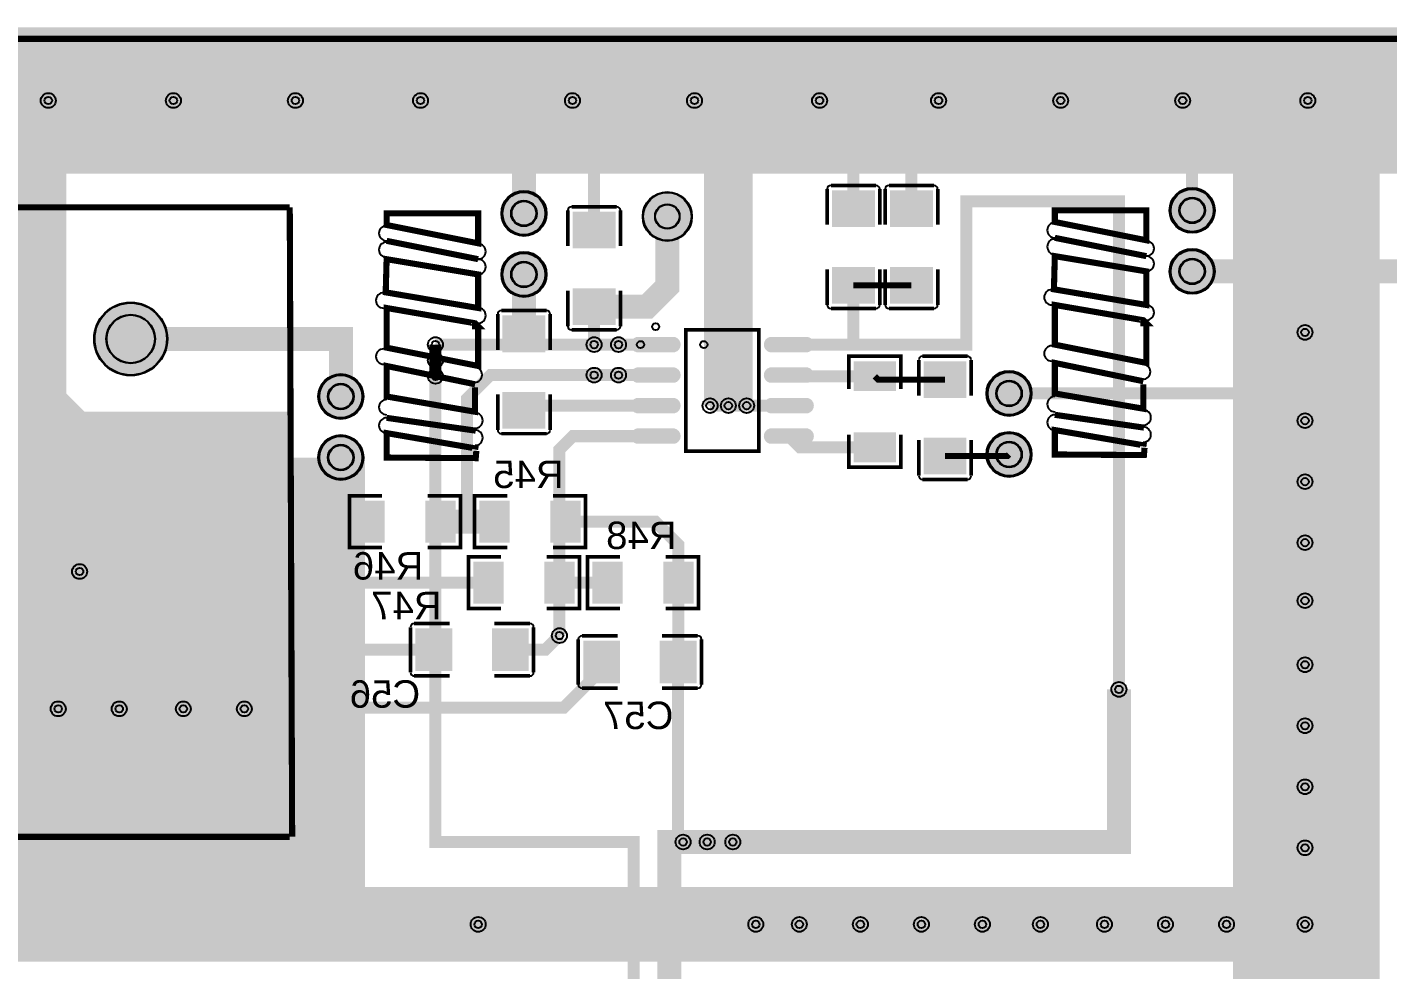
# Model space of a CAD drawing. Header units: millimetres. Extents: x 4 to 167, y 3 to 129.
# Drawn here: x 36.1 to 92.7, y 89.9 to 129.2 of the extents above; entities that cross this region are included whole.
import ezdxf

# ---------------------------------------------------------------- set-up
doc = ezdxf.new("R2010")
doc.units = ezdxf.units.MM
for name, color, linetype, true_color in [('BoardOutLine', 7, 'Continuous', 0xff00ff), ('BottomLayer', 7, 'Continuous', 0x0000ff), ('BottomPasteMaskLayer', 7, 'Continuous', 0x800000), ('BottomSilkLayer', 7, 'Continuous', 0x66cc33), ('BottomSolderMaskLayer', 7, 'Continuous', 0xaa00ff), ('Document', 7, 'Continuous', 0xffffff), ('Hole', 7, 'Continuous', 0x222222), ('Multi-Layer', 7, 'Continuous', 0xc0c0c0), ('TopLayer', 7, 'Continuous', 0xff0000), ('TopPasteMaskLayer', 7, 'Continuous', 0x808080), ('TopSilkLayer', 7, 'Continuous', 0xffcc00), ('TopSolderMaskLayer', 7, 'Continuous', 0x800080)]:
    doc.layers.add(name, color=color, linetype=linetype, true_color=true_color)
doc.styles.get("Standard").update_dxf_attribs({"font": 'arial.ttf'})

msp = doc.modelspace()

# ---------------------------------------------------------------- hatches: boundary and pattern name
at = {"layer": 'BottomLayer'}
for points in [[(19.348, 91.821), (19.348, 98.216), (20.32, 99.187), (20.32, 125.984), (20.447, 126.111), (37.719, 126.111), (37.719, 91.821)], [(64.516, 113.411), (66.04, 113.411), (66.04, 126.111), (64.516, 126.111)], [(33.402, 116.186), (35.452, 116.186), (38.481, 113.157), (46.99, 113.157), (46.99, 91.821), (33.401, 91.821)], [(50.941, 109.436), (50.941, 107.735), (49.734, 107.735), (49.734, 109.436)], [(52.691, 109.436), (52.691, 107.735), (53.899, 107.735), (53.899, 109.436)], [(56.148, 109.436), (56.148, 107.735), (54.941, 107.735), (54.941, 109.436)], [(57.898, 109.436), (57.898, 107.735), (59.106, 107.735), (59.106, 109.436)], [(55.894, 106.896), (55.894, 105.195), (54.687, 105.195), (54.687, 106.896)], [(57.644, 106.896), (57.644, 105.195), (58.852, 105.195), (58.852, 106.896)], [(60.847, 106.896), (60.847, 105.195), (59.64, 105.195), (59.64, 106.896)], [(62.597, 106.896), (62.597, 105.195), (63.805, 105.195), (63.805, 106.896)], [(53.76, 102.387), (53.76, 104.115), (52.275, 104.115), (52.275, 102.387)], [(55.46, 102.387), (55.46, 104.115), (56.945, 104.115), (56.945, 102.387)], [(60.745, 101.879), (60.745, 103.607), (59.26, 103.607), (59.26, 101.879)], [(62.445, 101.879), (62.445, 103.607), (63.93, 103.607), (63.93, 101.879)]]:
    msp.add_hatch(color=256, dxfattribs=at).paths.add_polyline_path(points)
at = {"layer": 'BottomPasteMaskLayer'}
for points in [[(50.941, 109.336), (50.941, 108.974), (50.841, 108.874), (50.631, 108.874), (50.531, 108.774), (50.531, 108.396), (50.631, 108.296), (50.841, 108.296), (50.941, 108.196), (50.941, 107.835), (50.841, 107.735), (49.834, 107.735), (49.734, 107.835), (49.734, 109.336), (49.834, 109.436), (50.841, 109.436)], [(52.691, 109.336), (52.691, 108.974), (52.791, 108.874), (53.002, 108.874), (53.102, 108.774), (53.102, 108.396), (53.002, 108.296), (52.791, 108.296), (52.691, 108.196), (52.691, 107.835), (52.791, 107.735), (53.799, 107.735), (53.899, 107.835), (53.899, 109.336), (53.799, 109.436), (52.791, 109.436)], [(56.148, 109.336), (56.148, 108.974), (56.048, 108.874), (55.838, 108.874), (55.738, 108.774), (55.738, 108.396), (55.838, 108.296), (56.048, 108.296), (56.148, 108.196), (56.148, 107.835), (56.048, 107.735), (55.041, 107.735), (54.941, 107.835), (54.941, 109.336), (55.041, 109.436), (56.048, 109.436)], [(57.898, 109.336), (57.898, 108.974), (57.998, 108.874), (58.209, 108.874), (58.309, 108.774), (58.309, 108.396), (58.209, 108.296), (57.998, 108.296), (57.898, 108.196), (57.898, 107.835), (57.998, 107.735), (59.006, 107.735), (59.106, 107.835), (59.106, 109.336), (59.006, 109.436), (57.998, 109.436)], [(55.894, 106.796), (55.894, 106.434), (55.794, 106.334), (55.584, 106.334), (55.484, 106.234), (55.484, 105.856), (55.584, 105.756), (55.794, 105.756), (55.894, 105.656), (55.894, 105.295), (55.794, 105.195), (54.787, 105.195), (54.687, 105.295), (54.687, 106.796), (54.787, 106.896), (55.794, 106.896)], [(57.644, 106.796), (57.644, 106.434), (57.744, 106.334), (57.955, 106.334), (58.055, 106.234), (58.055, 105.856), (57.955, 105.756), (57.744, 105.756), (57.644, 105.656), (57.644, 105.295), (57.744, 105.195), (58.752, 105.195), (58.852, 105.295), (58.852, 106.796), (58.752, 106.896), (57.744, 106.896)], [(60.847, 106.796), (60.847, 106.434), (60.747, 106.334), (60.537, 106.334), (60.437, 106.234), (60.437, 105.856), (60.537, 105.756), (60.747, 105.756), (60.847, 105.656), (60.847, 105.295), (60.747, 105.195), (59.74, 105.195), (59.64, 105.295), (59.64, 106.796), (59.74, 106.896), (60.747, 106.896)], [(62.597, 106.796), (62.597, 106.434), (62.697, 106.334), (62.908, 106.334), (63.008, 106.234), (63.008, 105.856), (62.908, 105.756), (62.697, 105.756), (62.597, 105.656), (62.597, 105.295), (62.697, 105.195), (63.705, 105.195), (63.805, 105.295), (63.805, 106.796), (63.705, 106.896), (62.697, 106.896)], [(53.76, 102.487), (53.76, 102.857), (53.66, 102.957), (53.355, 102.957), (53.255, 103.057), (53.255, 103.445), (53.355, 103.545), (53.66, 103.545), (53.76, 103.645), (53.76, 104.015), (53.66, 104.115), (52.375, 104.115), (52.275, 104.015), (52.275, 102.487), (52.375, 102.387), (53.66, 102.387)], [(55.46, 102.487), (55.46, 102.857), (55.56, 102.957), (55.865, 102.957), (55.965, 103.057), (55.965, 103.445), (55.865, 103.545), (55.56, 103.545), (55.46, 103.645), (55.46, 104.015), (55.56, 104.115), (56.845, 104.115), (56.945, 104.015), (56.945, 102.487), (56.845, 102.387), (55.56, 102.387)], [(60.745, 101.979), (60.745, 102.349), (60.645, 102.449), (60.34, 102.449), (60.24, 102.549), (60.24, 102.937), (60.34, 103.037), (60.645, 103.037), (60.745, 103.137), (60.745, 103.507), (60.645, 103.607), (59.36, 103.607), (59.26, 103.507), (59.26, 101.979), (59.36, 101.879), (60.645, 101.879)], [(62.445, 101.979), (62.445, 102.349), (62.545, 102.449), (62.85, 102.449), (62.95, 102.549), (62.95, 102.937), (62.85, 103.037), (62.545, 103.037), (62.445, 103.137), (62.445, 103.507), (62.545, 103.607), (63.83, 103.607), (63.93, 103.507), (63.93, 101.979), (63.83, 101.879), (62.545, 101.879)]]:
    msp.add_hatch(color=256, dxfattribs=at).paths.add_polyline_path(points)
at = {"layer": 'BottomSolderMaskLayer'}
for points in [[(55.829, 121.412, 1), (57.709, 121.412, 1)], [(83.642, 121.539, 1), (85.522, 121.539, 1)], [(61.713, 121.285, 1), (63.764, 121.285, 1)], [(55.829, 118.872, 1), (57.709, 118.872, 1)], [(83.642, 118.999, 1), (85.522, 118.999, 1)], [(38.877, 116.186, 1), (41.927, 116.186, 1)], [(48.209, 113.792, 1), (50.089, 113.792, 1)], [(76.022, 113.919, 1), (77.902, 113.919, 1)], [(48.209, 111.252, 1), (50.089, 111.252, 1)], [(76.022, 111.379, 1), (77.902, 111.379, 1)], [(50.966, 109.461), (50.966, 107.709), (49.708, 107.709), (49.708, 109.461)], [(52.666, 109.461), (52.666, 107.709), (53.924, 107.709), (53.924, 109.461)], [(56.174, 109.461), (56.174, 107.709), (54.915, 107.709), (54.915, 109.461)], [(57.873, 109.461), (57.873, 107.709), (59.131, 107.709), (59.131, 109.461)], [(55.92, 106.921), (55.92, 105.169), (54.661, 105.169), (54.661, 106.921)], [(57.619, 106.921), (57.619, 105.169), (58.877, 105.169), (58.877, 106.921)], [(60.873, 106.921), (60.873, 105.169), (59.614, 105.169), (59.614, 106.921)], [(62.572, 106.921), (62.572, 105.169), (63.83, 105.169), (63.83, 106.921)], [(53.785, 102.362), (53.785, 104.141), (52.25, 104.141), (52.25, 102.362)], [(55.435, 102.362), (55.435, 104.141), (56.971, 104.141), (56.971, 102.362)], [(60.771, 101.854), (60.771, 103.633), (59.235, 103.633), (59.235, 101.854)], [(62.42, 101.854), (62.42, 103.633), (63.956, 103.633), (63.956, 101.854)]]:
    msp.add_hatch(color=256, dxfattribs=at).paths.add_polyline_path(points)
at = {"layer": 'Multi-Layer'}
for points in [[(83.693, 121.539, 1), (85.471, 121.539, 1)], [(55.88, 121.412, 1), (57.658, 121.412, 1)], [(55.88, 118.872, 1), (57.658, 118.872, 1)], [(83.693, 118.999, 1), (85.471, 118.999, 1)], [(38.902, 116.186, 1), (41.902, 116.186, 1)], [(48.26, 113.792, 1), (50.038, 113.792, 1)], [(76.073, 113.919, 1), (77.851, 113.919, 1)], [(48.26, 111.252, 1), (50.038, 111.252, 1)], [(76.073, 111.379, 1), (77.851, 111.379, 1)]]:
    msp.add_hatch(color=256, dxfattribs=at).paths.add_polyline_path(points)
at = {"layer": 'TopLayer'}
for points in [[(46.99, 91.821), (46.99, 113.157), (38.481, 113.157), (37.719, 113.919), (37.719, 125.857), (37.465, 126.111), (6.731, 126.111), (6.731, 91.186), (13.208, 91.186), (13.843, 91.821), (13.843, 103.505), (13.716, 103.632), (20.193, 103.632), (20.193, 98.933), (19.431, 98.171), (19.431, 91.904), (19.348, 91.821), (19.348, 91.821)], [(71.349, 120.865), (69.621, 120.865), (69.621, 122.35), (71.349, 122.35)], [(73.762, 120.865), (72.034, 120.865), (72.034, 122.35), (73.762, 122.35)], [(58.826, 119.976), (60.554, 119.976), (60.554, 121.461), (58.826, 121.461)], [(71.349, 119.165), (69.621, 119.165), (69.621, 117.68), (71.349, 117.68)], [(73.762, 119.165), (72.034, 119.165), (72.034, 117.68), (73.762, 117.68)], [(58.826, 118.276), (60.554, 118.276), (60.554, 116.791), (58.826, 116.791)], [(57.633, 115.658), (55.905, 115.658), (55.905, 117.143), (57.633, 117.143)], [(62.98, 116.245, -0.785398), (62.98, 115.657), (61.523, 115.657, -0.785398), (61.523, 116.245)], [(68.525, 116.245, -0.785398), (68.525, 115.657), (67.068, 115.657, -0.785398), (67.068, 116.245)], [(62.98, 114.975, -0.785398), (62.98, 114.387), (61.523, 114.387, -0.785398), (61.523, 114.975)], [(68.525, 114.975, -0.785398), (68.525, 114.387), (67.068, 114.387, -0.785398), (67.068, 114.975)], [(72.225, 114.032), (70.524, 114.032), (70.524, 115.24), (72.225, 115.24)], [(73.431, 113.753), (75.159, 113.753), (75.159, 115.238), (73.431, 115.238)], [(57.633, 113.958), (55.905, 113.958), (55.905, 112.473), (57.633, 112.473)], [(62.98, 113.705, -0.785398), (62.98, 113.117), (61.523, 113.117, -0.785398), (61.523, 113.705)], [(68.525, 113.705, -0.785398), (68.525, 113.117), (67.068, 113.117, -0.785398), (67.068, 113.705)], [(62.98, 112.435, -0.785398), (62.98, 111.847), (61.523, 111.847, -0.785398), (61.523, 112.435)], [(68.525, 112.435, -0.785398), (68.525, 111.847), (67.068, 111.847, -0.785398), (67.068, 112.435)], [(72.225, 112.282), (70.524, 112.282), (70.524, 111.075), (72.225, 111.075)], [(73.431, 112.053), (75.159, 112.053), (75.159, 110.568), (73.431, 110.568)], [(49.149, 111.252), (45.593, 111.252), (45.593, 91.821), (49.657, 91.821)]]:
    msp.add_hatch(color=256, dxfattribs=at).paths.add_polyline_path(points)
at = {"layer": 'TopPasteMaskLayer'}
for points in [[(71.249, 120.865), (70.879, 120.865), (70.779, 120.965), (70.779, 121.27), (70.679, 121.37), (70.291, 121.37), (70.191, 121.27), (70.191, 120.965), (70.091, 120.865), (69.721, 120.865), (69.621, 120.965), (69.621, 122.25), (69.721, 122.35), (71.249, 122.35), (71.349, 122.25), (71.349, 120.965)], [(73.662, 120.865), (73.292, 120.865), (73.192, 120.965), (73.192, 121.27), (73.092, 121.37), (72.704, 121.37), (72.604, 121.27), (72.604, 120.965), (72.504, 120.865), (72.134, 120.865), (72.034, 120.965), (72.034, 122.25), (72.134, 122.35), (73.662, 122.35), (73.762, 122.25), (73.762, 120.965)], [(58.926, 119.976), (59.296, 119.976), (59.396, 120.076), (59.396, 120.381), (59.496, 120.481), (59.884, 120.481), (59.984, 120.381), (59.984, 120.076), (60.084, 119.976), (60.454, 119.976), (60.554, 120.076), (60.554, 121.361), (60.454, 121.461), (58.926, 121.461), (58.826, 121.361), (58.826, 120.076)], [(71.249, 119.165), (70.879, 119.165), (70.779, 119.065), (70.779, 118.76), (70.679, 118.66), (70.291, 118.66), (70.191, 118.76), (70.191, 119.065), (70.091, 119.165), (69.721, 119.165), (69.621, 119.065), (69.621, 117.78), (69.721, 117.68), (71.249, 117.68), (71.349, 117.78), (71.349, 119.065)], [(73.662, 119.165), (73.292, 119.165), (73.192, 119.065), (73.192, 118.76), (73.092, 118.66), (72.704, 118.66), (72.604, 118.76), (72.604, 119.065), (72.504, 119.165), (72.134, 119.165), (72.034, 119.065), (72.034, 117.78), (72.134, 117.68), (73.662, 117.68), (73.762, 117.78), (73.762, 119.065)], [(58.926, 118.276), (59.296, 118.276), (59.396, 118.176), (59.396, 117.871), (59.496, 117.771), (59.884, 117.771), (59.984, 117.871), (59.984, 118.176), (60.084, 118.276), (60.454, 118.276), (60.554, 118.176), (60.554, 116.891), (60.454, 116.791), (58.926, 116.791), (58.826, 116.891), (58.826, 118.176)], [(57.533, 115.658), (57.163, 115.658), (57.063, 115.758), (57.063, 116.063), (56.963, 116.163), (56.575, 116.163), (56.475, 116.063), (56.475, 115.758), (56.375, 115.658), (56.005, 115.658), (55.905, 115.758), (55.905, 117.043), (56.005, 117.143), (57.533, 117.143), (57.633, 117.043), (57.633, 115.758)], [(62.98, 116.245, -0.785398), (62.98, 115.657), (61.523, 115.657, -0.785398), (61.523, 116.245)], [(68.525, 116.245, -0.785398), (68.525, 115.657), (67.068, 115.657, -0.785398), (67.068, 116.245)], [(62.98, 114.975, -0.785398), (62.98, 114.387), (61.523, 114.387, -0.785398), (61.523, 114.975)], [(68.525, 114.975, -0.785398), (68.525, 114.387), (67.068, 114.387, -0.785398), (67.068, 114.975)], [(72.125, 114.032), (71.763, 114.032), (71.663, 114.132), (71.663, 114.343), (71.563, 114.443), (71.185, 114.443), (71.085, 114.343), (71.085, 114.132), (70.985, 114.032), (70.624, 114.032), (70.524, 114.132), (70.524, 115.14), (70.624, 115.24), (72.125, 115.24), (72.225, 115.14), (72.225, 114.132)], [(73.531, 113.753), (73.901, 113.753), (74.001, 113.853), (74.001, 114.158), (74.101, 114.258), (74.489, 114.258), (74.589, 114.158), (74.589, 113.853), (74.689, 113.753), (75.059, 113.753), (75.159, 113.853), (75.159, 115.138), (75.059, 115.238), (73.531, 115.238), (73.431, 115.138), (73.431, 113.853)], [(57.533, 113.958), (57.163, 113.958), (57.063, 113.858), (57.063, 113.553), (56.963, 113.453), (56.575, 113.453), (56.475, 113.553), (56.475, 113.858), (56.375, 113.958), (56.005, 113.958), (55.905, 113.858), (55.905, 112.573), (56.005, 112.473), (57.533, 112.473), (57.633, 112.573), (57.633, 113.858)], [(62.98, 113.705, -0.785398), (62.98, 113.117), (61.523, 113.117, -0.785398), (61.523, 113.705)], [(68.525, 113.705, -0.785398), (68.525, 113.117), (67.068, 113.117, -0.785398), (67.068, 113.705)], [(62.98, 112.435, -0.785398), (62.98, 111.847), (61.523, 111.847, -0.785398), (61.523, 112.435)], [(68.525, 112.435, -0.785398), (68.525, 111.847), (67.068, 111.847, -0.785398), (67.068, 112.435)], [(72.125, 112.282), (71.763, 112.282), (71.663, 112.182), (71.663, 111.972), (71.563, 111.872), (71.185, 111.872), (71.085, 111.972), (71.085, 112.182), (70.985, 112.282), (70.624, 112.282), (70.524, 112.182), (70.524, 111.175), (70.624, 111.075), (72.125, 111.075), (72.225, 111.175), (72.225, 112.182)], [(73.531, 112.053), (73.901, 112.053), (74.001, 111.953), (74.001, 111.648), (74.101, 111.548), (74.489, 111.548), (74.589, 111.648), (74.589, 111.953), (74.689, 112.053), (75.059, 112.053), (75.159, 111.953), (75.159, 110.668), (75.059, 110.568), (73.531, 110.568), (73.431, 110.668), (73.431, 111.953)]]:
    msp.add_hatch(color=256, dxfattribs=at).paths.add_polyline_path(points)
at = {"layer": 'TopSolderMaskLayer'}
for points in [[(55.829, 121.412, 1), (57.709, 121.412, 1)], [(71.379, 120.843), (69.592, 120.843), (69.592, 122.372), (71.379, 122.372)], [(73.792, 120.843), (72.005, 120.843), (72.005, 122.372), (73.792, 122.372)], [(83.642, 121.539, 1), (85.522, 121.539, 1)], [(61.713, 121.285, 1), (63.764, 121.285, 1)], [(58.797, 119.954), (60.584, 119.954), (60.584, 121.483), (58.797, 121.483)], [(55.829, 118.872, 1), (57.709, 118.872, 1)], [(83.642, 118.999, 1), (85.522, 118.999, 1)], [(71.379, 119.187), (69.592, 119.187), (69.592, 117.658), (71.379, 117.658)], [(73.792, 119.187), (72.005, 119.187), (72.005, 117.658), (73.792, 117.658)], [(58.797, 118.298), (60.584, 118.298), (60.584, 116.769), (58.797, 116.769)], [(38.877, 116.186, 1), (41.927, 116.186, 1)], [(57.663, 115.636), (55.876, 115.636), (55.876, 117.165), (57.663, 117.165)], [(63.043, 116.271, -0.785398), (63.043, 115.632), (61.46, 115.632, -0.785398), (61.46, 116.271)], [(68.588, 116.271, -0.785398), (68.588, 115.632), (67.005, 115.632, -0.785398), (67.005, 116.271)], [(63.043, 115.001, -0.785398), (63.043, 114.362), (61.46, 114.362, -0.785398), (61.46, 115.001)], [(68.588, 115.001, -0.785398), (68.588, 114.362), (67.005, 114.362, -0.785398), (67.005, 115.001)], [(72.26, 114.014), (70.488, 114.014), (70.488, 115.258), (72.26, 115.258)], [(73.402, 113.731), (75.189, 113.731), (75.189, 115.26), (73.402, 115.26)], [(48.209, 113.792, 1), (50.089, 113.792, 1)], [(76.022, 113.919, 1), (77.902, 113.919, 1)], [(57.663, 113.98), (55.876, 113.98), (55.876, 112.451), (57.663, 112.451)], [(63.043, 113.731, -0.785398), (63.043, 113.092), (61.46, 113.092, -0.785398), (61.46, 113.731)], [(68.588, 113.731, -0.785398), (68.588, 113.092), (67.005, 113.092, -0.785398), (67.005, 113.731)], [(48.209, 111.252, 1), (50.089, 111.252, 1)], [(63.043, 112.461, -0.785398), (63.043, 111.822), (61.46, 111.822, -0.785398), (61.46, 112.461)], [(68.588, 112.461, -0.785398), (68.588, 111.822), (67.005, 111.822, -0.785398), (67.005, 112.461)], [(72.26, 112.3), (70.488, 112.3), (70.488, 111.057), (72.26, 111.057)], [(76.022, 111.379, 1), (77.902, 111.379, 1)], [(73.402, 112.075), (75.189, 112.075), (75.189, 110.546), (73.402, 110.546)]]:
    msp.add_hatch(color=256, dxfattribs=at).paths.add_polyline_path(points)

# ---------------------------------------------------------------- linework, layer by layer
at = {"layer": 'BoardOutLine', "const_width": 0.254}
msp.add_lwpolyline([(4.166, 128.677), (166.879, 128.677), (166.879, 3.683), (4.166, 3.683), (4.166, 128.677)], close=True, dxfattribs=at)
at = {"layer": 'BottomLayer'}
for points, const_width in [([(36.971, 126.111), (31.891, 126.111)], 6), ([(42.178, 126.111), (36.971, 126.111)], 6), ([(47.258, 126.111), (42.178, 126.111)], 6), ([(52.465, 126.111), (47.258, 126.111)], 6), ([(58.789, 126.111), (52.465, 126.111)], 6), ([(63.869, 126.111), (58.789, 126.111)], 6), ([(69.076, 126.111), (63.869, 126.111)], 6), ([(74.029, 126.111), (69.076, 126.111)], 6), ([(79.109, 126.111), (74.029, 126.111)], 6), ([(84.189, 126.111), (79.109, 126.111)], 6), ([(89.396, 126.111), (84.189, 126.111)], 6), ([(89.338, 126.111), (89.338, 6.223)], 6), ([(94.476, 126.111), (89.396, 126.111)], 6), ([(99.683, 126.111), (94.476, 126.111)], 6), ([(64.516, 113.411), (64.516, 126.111)], 0.5), ([(66.04, 113.411), (66.04, 126.111)], 0.5), ([(84.582, 121.539), (84.582, 126.111)], 0.5), ([(53.086, 115.951), (53.086, 115.291)], 0.5), ([(59.69, 115.951), (53.086, 115.951)], 0.5), ([(59.69, 115.951), (60.706, 115.951)], 0.5), ([(53.086, 115.291), (53.086, 114.631)], 0.5), ([(54.399, 108.585), (54.399, 113.708), (55.372, 114.681), (59.69, 114.681)], 0.5), ([(59.69, 114.681), (60.706, 114.681)], 0.5), ([(76.962, 113.919), (89.337, 113.919)], 0.5), ([(64.516, 113.411), (65.278, 113.411)], 0.5), ([(65.278, 113.411), (66.04, 113.411)], 0.5), ([(49.149, 111.252), (49.149, 92.71), (48.26, 91.821)], 2), ([(50.337, 108.585), (48.26, 108.585)], 1), ([(53.295, 108.585), (55.544, 108.585)], 1), ([(63.2, 106.045), (63.2, 107.615), (62.23, 108.585), (58.501, 108.585)], 0.5), ([(55.29, 106.045), (48.26, 106.045)], 0.5), ([(58.247, 103.84), (58.247, 103.84), (58.247, 106.045)], 0.5), ([(58.248, 106.045), (60.243, 106.045)], 0.5), ([(63.188, 102.743), (63.201, 102.756), (63.201, 106.045)], 0.5), ([(56.203, 103.251), (57.658, 103.251), (58.247, 103.84)], 0.5), ([(53.018, 103.251), (48.387, 103.251), (48.26, 103.378)], 0.5), ([(60.003, 102.743), (60.003, 102.421), (58.42, 100.838), (48.26, 100.838)], 0.5), ([(63.394, 95.25), (63.188, 95.456), (63.188, 102.743)], 0.5), ([(64.396, 95.25), (63.394, 95.25)], 0.5), ([(65.463, 95.25), (64.396, 95.25)], 0.5), ([(19.348, 91.821), (89.338, 91.821)], 3), ([(66.421, 91.821), (89.338, 91.821)], 0.5)]:
    msp.add_lwpolyline(points, dxfattribs=dict(at, const_width=const_width))
at = {"layer": 'BottomSilkLayer', "const_width": 0.152}
for points in [[(50.865, 109.664), (49.505, 109.664), (49.505, 107.506), (50.865, 107.506)], [(52.767, 109.664), (54.127, 109.664), (54.127, 107.506), (52.767, 107.506)], [(56.072, 109.664), (54.712, 109.664), (54.712, 107.506), (56.072, 107.506)], [(57.974, 109.664), (59.334, 109.664), (59.334, 107.506), (57.974, 107.506)], [(55.818, 107.124), (54.458, 107.124), (54.458, 104.966), (55.818, 104.966)], [(57.72, 107.124), (59.08, 107.124), (59.08, 104.966), (57.72, 104.966)], [(60.771, 107.124), (59.411, 107.124), (59.411, 104.966), (60.771, 104.966)], [(62.673, 107.124), (64.033, 107.124), (64.033, 104.966), (62.673, 104.966)], [(52.047, 102.311), (52.047, 104.191)], [(52.199, 104.344), (53.684, 104.344)], [(57.021, 104.344), (55.536, 104.344)], [(57.174, 102.311), (57.174, 104.191)], [(59.032, 101.803), (59.032, 103.683)], [(59.184, 103.836), (60.669, 103.836)], [(64.006, 103.836), (62.521, 103.836)], [(64.159, 101.803), (64.159, 103.683)], [(53.684, 102.159), (52.199, 102.159)], [(55.536, 102.159), (57.021, 102.159)], [(60.669, 101.651), (59.184, 101.651)], [(62.521, 101.651), (64.006, 101.651)]]:
    msp.add_lwpolyline(points, dxfattribs=at)
at = {"layer": 'BottomSilkLayer'}
for centre, start, end in [((52.199, 104.191), 90, 180), ((57.021, 104.191), 0, 90), ((59.184, 103.683), 90, 180), ((64.006, 103.683), 0, 90), ((52.199, 102.311), 180, 270), ((57.021, 102.311), 270, 360), ((59.184, 101.803), 180, 270), ((64.006, 101.803), 270, 360)]:
    msp.add_arc(centre, 0.152, start, end, dxfattribs=at)
at = {"layer": 'BottomSolderMaskLayer'}
for points, const_width in [([(164.338, 126.111), (6.731, 126.111)], 6.102), ([(89.338, 126.111), (89.338, 6.223)], 6.102), ([(19.348, 91.821), (89.338, 91.821)], 3.102)]:
    msp.add_lwpolyline(points, dxfattribs=dict(at, const_width=const_width))
for centre, radius in [((56.769, 121.412), 0.94), ((84.582, 121.539), 0.94), ((56.769, 121.412), 0.537), ((62.738, 121.285), 1.025), ((62.738, 121.285), 0.513), ((84.582, 121.539), 0.537), ((56.769, 118.872), 0.94), ((84.582, 118.999), 0.94), ((84.582, 118.999), 0.537), ((56.769, 118.872), 0.537), ((40.402, 116.186), 1.525), ((40.402, 116.186), 1.017), ((49.149, 113.792), 0.94), ((76.962, 113.919), 0.94), ((76.962, 113.919), 0.537), ((49.149, 113.792), 0.537), ((49.149, 111.252), 0.94), ((76.962, 111.379), 0.94), ((49.149, 111.252), 0.537), ((76.962, 111.379), 0.537)]:
    msp.add_circle(centre, radius, dxfattribs=at)
at = {"layer": 'Document'}
msp.add_circle((61.624, 115.951), 0.15, dxfattribs=at)
at = {"layer": 'Hole'}
for centre in [(36.971, 126.111), (42.178, 126.111), (42.178, 126.111), (42.178, 126.111), (47.258, 126.111), (47.258, 126.111), (52.465, 126.111), (52.465, 126.111), (58.789, 126.111), (58.789, 126.111), (63.869, 126.111), (63.869, 126.111), (69.076, 126.111), (74.029, 126.111), (74.029, 126.111), (74.029, 126.111), (79.109, 126.111), (79.109, 126.111), (84.189, 126.111), (89.396, 126.111), (89.396, 126.111), (89.396, 126.111), (53.086, 115.951), (59.69, 115.951), (60.706, 115.951), (89.281, 116.459), (53.086, 115.291), (53.086, 114.631), (59.69, 114.681), (60.706, 114.681), (64.516, 113.411), (65.278, 113.411), (66.04, 113.411), (89.281, 112.787), (89.281, 110.247), (89.281, 107.707), (38.274, 106.507), (89.281, 105.294), (58.247, 103.84), (89.281, 102.627), (81.534, 101.6), (37.385, 100.792), (39.925, 100.792), (42.592, 100.792), (45.132, 100.792), (89.281, 100.087), (89.281, 97.547), (63.394, 95.25), (64.396, 95.25), (65.463, 95.25), (89.281, 95.007), (54.864, 91.821), (66.421, 91.821), (68.233, 91.821), (70.773, 91.821), (73.313, 91.821), (75.853, 91.821), (78.266, 91.821), (80.933, 91.821), (83.473, 91.821), (86.013, 91.821), (89.281, 91.821)]:
    msp.add_circle(centre, 0.155, dxfattribs=at)
at = {"layer": 'Multi-Layer'}
for centre, radius in [((36.971, 126.111), 0.31), ((42.178, 126.111), 0.31), ((42.178, 126.111), 0.31), ((42.178, 126.111), 0.31), ((47.258, 126.111), 0.31), ((47.258, 126.111), 0.31), ((52.465, 126.111), 0.31), ((52.465, 126.111), 0.31), ((58.789, 126.111), 0.31), ((58.789, 126.111), 0.31), ((63.869, 126.111), 0.31), ((63.869, 126.111), 0.31), ((69.076, 126.111), 0.31), ((74.029, 126.111), 0.31), ((74.029, 126.111), 0.31), ((74.029, 126.111), 0.31), ((79.109, 126.111), 0.31), ((79.109, 126.111), 0.31), ((84.189, 126.111), 0.31), ((89.396, 126.111), 0.31), ((89.396, 126.111), 0.31), ((89.396, 126.111), 0.31), ((84.582, 121.539), 0.889), ((56.769, 121.412), 0.889), ((56.769, 121.412), 0.508), ((62.738, 121.285), 1), ((62.738, 121.285), 0.5), ((84.582, 121.539), 0.508), ((56.769, 118.872), 0.889), ((84.582, 118.999), 0.889), ((84.582, 118.999), 0.508), ((56.769, 118.872), 0.508), ((40.402, 116.186), 1.5), ((40.402, 116.186), 1), ((89.281, 116.459), 0.31), ((53.086, 115.951), 0.31), ((59.69, 115.951), 0.31), ((60.706, 115.951), 0.31), ((53.086, 115.291), 0.31), ((59.69, 114.681), 0.31), ((60.706, 114.681), 0.31), ((49.149, 113.792), 0.889), ((53.086, 114.631), 0.31), ((76.962, 113.919), 0.889), ((76.962, 113.919), 0.508), ((49.149, 113.792), 0.508), ((64.516, 113.411), 0.31), ((65.278, 113.411), 0.31), ((66.04, 113.411), 0.31), ((89.281, 112.787), 0.31), ((49.149, 111.252), 0.889), ((76.962, 111.379), 0.889), ((49.149, 111.252), 0.508), ((76.962, 111.379), 0.508), ((89.281, 110.247), 0.31), ((89.281, 107.707), 0.31), ((38.274, 106.507), 0.31), ((89.281, 105.294), 0.31), ((58.247, 103.84), 0.31), ((89.281, 102.627), 0.31), ((81.534, 101.6), 0.31), ((37.385, 100.792), 0.31), ((39.925, 100.792), 0.31), ((42.592, 100.792), 0.31), ((45.132, 100.792), 0.31), ((89.281, 100.087), 0.31), ((89.281, 97.547), 0.31), ((63.394, 95.25), 0.31), ((64.396, 95.25), 0.31), ((65.463, 95.25), 0.31), ((89.281, 95.007), 0.31), ((54.864, 91.821), 0.31), ((66.421, 91.821), 0.31), ((68.233, 91.821), 0.31), ((70.773, 91.821), 0.31), ((73.313, 91.821), 0.31), ((75.853, 91.821), 0.31), ((78.266, 91.821), 0.31), ((80.933, 91.821), 0.31), ((83.473, 91.821), 0.31), ((86.013, 91.821), 0.31), ((89.281, 91.821), 0.31)]:
    msp.add_circle(centre, radius, dxfattribs=at)
at = {"layer": 'TopLayer'}
for points, const_width in [([(6.731, 126.111), (164.338, 126.111)], 6), ([(56.769, 121.412), (56.769, 125.222), (55.88, 126.111)], 1), ([(59.69, 120.719), (59.69, 126.111)], 0.5), ([(70.485, 121.608), (70.485, 126.111)], 0.5), ([(72.898, 121.608), (72.898, 126.111)], 0.5), ([(84.582, 121.539), (84.582, 126.111)], 0.5), ([(88.9, 124.714), (88.9, 121.666)], 3), ([(59.69, 117.534), (61.908, 117.534), (62.738, 118.364), (62.738, 121.285)], 1), ([(81.534, 101.6), (81.534, 121.92), (75.184, 121.92), (75.184, 115.951), (67.797, 115.951)], 0.5), ([(84.582, 118.999), (94.615, 118.999), (94.615, 110.744), (97.917, 110.744)], 1), ([(56.769, 116.401), (56.769, 118.872)], 1), ([(70.485, 118.423), (70.485, 115.951)], 0.5), ([(70.485, 118.423), (72.898, 118.423)], 0.254), ([(89.281, 112.787), (89.281, 116.459)], 3), ([(59.69, 117.534), (59.69, 115.951), (60.706, 115.951)], 0.5), ([(49.149, 113.792), (49.149, 116.187), (40.401, 116.187)], 1), ([(53.086, 115.291), (53.086, 115.951)], 0.5), ([(60.706, 115.951), (59.69, 115.951)], 0.5), ([(60.706, 115.951), (60.706, 115.951), (62.25, 115.951)], 0.5), ([(53.086, 114.631), (53.086, 115.291)], 0.5), ([(61.341, 89.281), (61.341, 95.25), (53.086, 95.25), (53.086, 114.63)], 0.5), ([(60.706, 114.681), (59.69, 114.681)], 0.5), ([(62.252, 114.681), (60.706, 114.681)], 0.5), ([(67.797, 114.681), (67.842, 114.636), (71.374, 114.636)], 0.5), ([(71.374, 114.636), (71.514, 114.496), (74.295, 114.496)], 0.254), ([(89.281, 110.247), (89.281, 112.787)], 3), ([(56.769, 113.216), (56.965, 113.411), (62.252, 113.411)], 0.5), ([(65.278, 113.411), (64.516, 113.411)], 0.5), ([(66.04, 113.411), (65.278, 113.411)], 0.5), ([(67.798, 113.411), (66.04, 113.411)], 0.5), ([(49.149, 111.252), (49.149, 92.71), (48.26, 91.821)], 2), ([(58.247, 103.84), (58.247, 111.588), (58.801, 112.141), (62.252, 112.141)], 0.5), ([(67.797, 112.141), (68.259, 111.678), (71.374, 111.678)], 0.5), ([(89.281, 107.707), (89.281, 110.247)], 3), ([(74.295, 111.311), (76.894, 111.311), (76.962, 111.379)], 0.254), ([(89.281, 105.294), (89.281, 107.707)], 3), ([(89.281, 102.627), (89.281, 105.294)], 3), ([(89.281, 100.087), (89.281, 102.627)], 3), ([(65.464, 95.25), (81.534, 95.25), (81.534, 101.6), (81.534, 101.6)], 1), ([(89.281, 97.547), (89.281, 100.087)], 3), ([(89.281, 95.007), (89.281, 97.547)], 3), ([(86.013, 91.821), (89.281, 91.821), (89.281, 95.007)], 3), ([(62.819, 78.74), (62.819, 95.25), (63.394, 95.25)], 1), ([(63.394, 95.25), (64.396, 95.25)], 1), ([(64.396, 95.25), (65.463, 95.25)], 1), ([(54.737, 91.821), (19.348, 91.821)], 3), ([(54.864, 91.821), (58.674, 91.821)], 3), ([(66.421, 91.821), (68.233, 91.821)], 3), ([(68.233, 91.821), (70.773, 91.821)], 3), ([(70.773, 91.821), (73.313, 91.821)], 3), ([(73.313, 91.821), (75.853, 91.821)], 3), ([(75.853, 91.821), (78.266, 91.821)], 3), ([(78.266, 91.821), (80.933, 91.821)], 3), ([(80.933, 91.821), (83.473, 91.821)], 3), ([(83.473, 91.821), (86.013, 91.821)], 3)]:
    msp.add_lwpolyline(points, dxfattribs=dict(at, const_width=const_width))
at = {"layer": 'TopSilkLayer'}
for points, const_width in [([(69.393, 122.426), (69.393, 120.941)], 0.152), ([(71.425, 122.579), (69.545, 122.579)], 0.152), ([(71.578, 120.941), (71.578, 122.426)], 0.152), ([(71.806, 122.426), (71.806, 120.941)], 0.152), ([(73.838, 122.579), (71.958, 122.579)], 0.152), ([(73.991, 120.941), (73.991, 122.426)], 0.152), ([(10.922, 121.666), (47.022, 121.666)], 0.254), ([(47.022, 121.666), (47.122, 95.466)], 0.254), ([(58.75, 121.69), (60.63, 121.69)], 0.152), ([(58.598, 120.052), (58.598, 121.537)], 0.152), ([(60.783, 121.537), (60.783, 120.052)], 0.152), ([(51.054, 120.269), (54.864, 119.507)], 0.254), ([(78.867, 120.396), (82.677, 119.634)], 0.254), ([(69.393, 117.604), (69.393, 119.089)], 0.152), ([(71.578, 119.089), (71.578, 117.604)], 0.152), ([(71.806, 117.604), (71.806, 119.089)], 0.152), ([(73.991, 119.089), (73.991, 117.604)], 0.152), ([(58.598, 118.2), (58.598, 116.715)], 0.152), ([(60.783, 116.715), (60.783, 118.2)], 0.152), ([(54.61, 116.713), (54.864, 116.713), (54.737, 116.84), (51.054, 117.475), (51.054, 115.824), (54.864, 115.062), (54.864, 116.713)], 0.254), ([(55.677, 117.219), (55.677, 115.734)], 0.152), ([(57.709, 117.372), (55.829, 117.372)], 0.152), ([(57.862, 115.734), (57.862, 117.219)], 0.152), ([(71.425, 117.452), (69.545, 117.452)], 0.152), ([(73.838, 117.452), (71.958, 117.452)], 0.152), ([(82.423, 116.84), (82.677, 116.84), (82.55, 116.967), (78.867, 117.602), (78.867, 115.951), (82.677, 115.189), (82.677, 116.84)], 0.254), ([(58.75, 116.563), (60.63, 116.563)], 0.152), ([(72.453, 114.108), (72.453, 115.468), (70.295, 115.468), (70.295, 114.108)], 0.152), ([(73.355, 115.467), (75.235, 115.467)], 0.152), ([(54.737, 114.3), (51.054, 115.062), (51.054, 113.792), (54.737, 113.157), (54.737, 113.665), (54.737, 114.173)], 0.254), ([(73.203, 113.829), (73.203, 115.314)], 0.152), ([(75.388, 115.314), (75.388, 113.829)], 0.152), ([(82.55, 114.427), (78.867, 115.189), (78.867, 113.919), (82.55, 113.284), (82.55, 113.792), (82.55, 114.3)], 0.254), ([(55.677, 112.397), (55.677, 113.882)], 0.152), ([(57.862, 113.882), (57.862, 112.397)], 0.152), ([(51.054, 112.903), (54.763, 112.37)], 0.254), ([(78.867, 113.03), (82.576, 112.497)], 0.254), ([(54.737, 111.582), (54.745, 111.634), (51.054, 112.268), (51.054, 111.252), (54.763, 111.227), (54.788, 111.532)], 0.254), ([(57.709, 112.245), (55.829, 112.245)], 0.152), ([(72.453, 112.206), (72.453, 110.846), (70.295, 110.846), (70.295, 112.206)], 0.152), ([(82.55, 111.709), (82.558, 111.761), (78.867, 112.395), (78.867, 111.379), (82.576, 111.354), (82.601, 111.659)], 0.254), ([(73.203, 111.977), (73.203, 110.492)], 0.152), ([(75.388, 110.492), (75.388, 111.977)], 0.152), ([(73.355, 110.34), (75.235, 110.34)], 0.152), ([(10.922, 95.466), (47.022, 95.466)], 0.254)]:
    msp.add_lwpolyline(points, dxfattribs=dict(at, const_width=const_width))
for points, const_width in [([(54.864, 121.412), (51.054, 121.412), (51.054, 120.93), (54.864, 120.168), (54.864, 121.412)], 0.254), ([(82.677, 121.539), (78.867, 121.539), (78.867, 121.057), (82.677, 120.295), (82.677, 121.539)], 0.254), ([(54.864, 118.872), (51.054, 119.507), (51.016, 118.126), (54.864, 117.475), (54.864, 118.872)], 0.254), ([(82.677, 118.999), (78.867, 119.634), (78.829, 118.253), (82.677, 117.602), (82.677, 118.999)], 0.254), ([(63.503, 116.572), (66.546, 116.572), (66.546, 111.52), (63.503, 111.52), (63.503, 116.572)], 0.152)]:
    msp.add_lwpolyline(points, close=True, dxfattribs=dict(at, const_width=const_width))
for centre in [(62.252, 116.698), (64.255, 115.951)]:
    msp.add_circle(centre, 0.15, dxfattribs=at)
for centre, radius, start, end in [((69.545, 122.426), 0.152, 90, 180), ((71.425, 122.426), 0.152, 0, 90), ((71.958, 122.426), 0.152, 90, 180), ((73.838, 122.426), 0.152, 0, 90), ((58.75, 121.537), 0.152, 90, 180), ((60.63, 121.537), 0.152, 0, 90), ((51.054, 120.587), 0.318, 90, 270), ((78.867, 120.714), 0.318, 90, 270), ((51.054, 119.901), 0.318, 90, 270), ((54.864, 119.825), 0.318, 270, 90), ((78.867, 120.028), 0.318, 90, 270), ((82.677, 119.952), 0.318, 270, 90), ((54.864, 119.19), 0.318, 270, 90), ((82.677, 119.317), 0.318, 270, 90), ((50.927, 117.793), 0.318, 90, 270), ((78.74, 117.92), 0.318, 90, 270), ((54.864, 117.158), 0.318, 270, 90), ((55.829, 117.219), 0.152, 90, 180), ((57.709, 117.219), 0.152, 0, 90), ((69.545, 117.604), 0.152, 180, 270), ((71.425, 117.604), 0.152, 270, 0), ((71.958, 117.604), 0.152, 180, 270), ((73.838, 117.604), 0.152, 270, 0), ((82.677, 117.285), 0.318, 270, 90), ((58.75, 116.715), 0.152, 180, 270), ((60.63, 116.715), 0.152, 270, 360), ((50.927, 115.456), 0.318, 90, 270), ((78.74, 115.583), 0.318, 90, 270), ((54.712, 114.694), 0.318, 270, 90), ((73.355, 115.314), 0.152, 90, 180), ((75.235, 115.314), 0.152, 0, 90), ((82.525, 114.821), 0.318, 270, 90), ((51.054, 113.348), 0.318, 90, 270), ((78.867, 113.475), 0.318, 90, 270), ((51.054, 112.586), 0.318, 90, 270), ((54.737, 112.789), 0.318, 270, 90), ((78.867, 112.713), 0.318, 90, 270), ((82.55, 112.916), 0.318, 270, 90), ((54.737, 112.078), 0.318, 270, 90), ((55.829, 112.397), 0.152, 180, 270), ((57.709, 112.397), 0.152, 270, 0), ((82.55, 112.205), 0.318, 270, 90), ((73.355, 110.492), 0.152, 180, 270), ((75.235, 110.492), 0.152, 270, 360)]:
    msp.add_arc(centre, radius, start, end, dxfattribs=at)
at = {"layer": 'TopSolderMaskLayer'}
for points, const_width in [([(6.731, 126.111), (164.338, 126.111)], 6.102), ([(88.9, 124.714), (88.9, 121.666)], 3.102), ([(66.421, 91.821), (89.281, 91.821), (89.281, 116.459)], 3.102), ([(54.737, 91.821), (6.858, 91.821), (6.731, 91.948)], 3.102), ([(54.864, 91.821), (58.674, 91.821)], 3.102), ([(66.421, 91.821), (89.281, 91.821)], 3.102)]:
    msp.add_lwpolyline(points, dxfattribs=dict(at, const_width=const_width))
for centre, radius in [((56.769, 121.412), 0.94), ((84.582, 121.539), 0.94), ((56.769, 121.412), 0.537), ((62.738, 121.285), 1.025), ((62.738, 121.285), 0.513), ((84.582, 121.539), 0.537), ((56.769, 118.872), 0.94), ((84.582, 118.999), 0.94), ((84.582, 118.999), 0.537), ((56.769, 118.872), 0.537), ((40.402, 116.186), 1.525), ((40.402, 116.186), 1.017), ((49.149, 113.792), 0.94), ((76.962, 113.919), 0.94), ((76.962, 113.919), 0.537), ((49.149, 113.792), 0.537), ((49.149, 111.252), 0.94), ((76.962, 111.379), 0.94), ((49.149, 111.252), 0.537), ((76.962, 111.379), 0.537)]:
    msp.add_circle(centre, radius, dxfattribs=at)

# ---------------------------------------------------------------- texts
at = {"layer": 'BottomSilkLayer', "text_generation_flag": 2}
for s, p in [('R45', (58.42, 109.982)), ('R48', (63.119, 107.442)), ('R46', (52.578, 106.172)), ('R47', (53.34, 104.521)), ('C56', (52.451, 100.838)), ('C57', (62.992, 99.949))]:
    msp.add_text(s, height=1.143, dxfattribs=at).set_placement(p)

doc.saveas('drawing.dxf')
